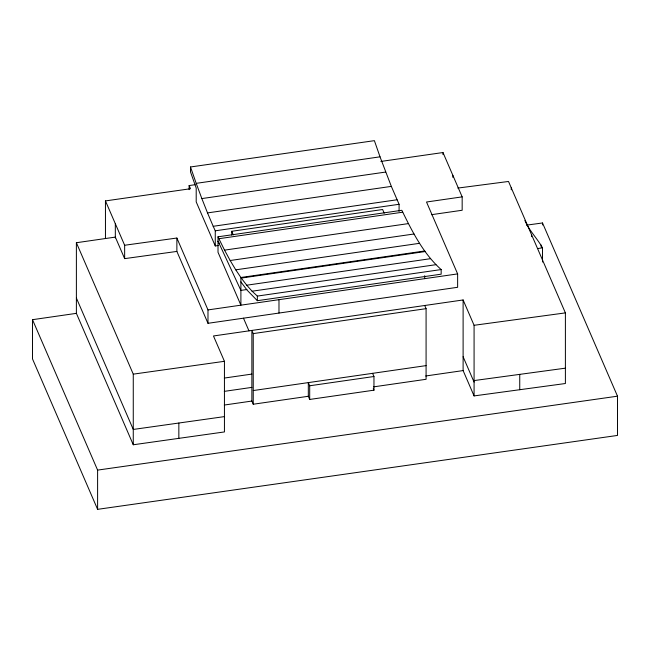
<?xml version="1.0" encoding="UTF-8"?>
<svg xmlns="http://www.w3.org/2000/svg" width="650" height="650" viewBox="0 0 650 650"><rect width="100%" height="100%" fill="white"/><g stroke="black" fill="none" stroke-linecap="round" stroke-linejoin="round"><path stroke-width="0.97" d="M380.023 156.829L374.392 140.66L190.499 166.977L196.202 183.349L380.023 156.829L391.341 186.388L399.084 204.287L399.084 211.356M196.202 183.349L201.849 198.575L385.669 172.055M201.849 198.575L207.521 212.908L391.341 186.388M457.819 188.077L508.511 181.464L565.394 312.886L565.394 383.516L474.077 395.915L474.077 325.293L463.109 299.959L213.468 335.969L224.437 361.303L224.437 431.933L133.266 444.771L76.383 313.349L76.383 242.726L115.326 237.104L124.646 258.635L176.873 251.42L207.984 323.302L457.632 287.292L457.632 273.902L426.514 202.012L462.166 196.869L462.166 210.259L431.47 214.687M207.521 212.908L213.2 226.297L397.028 199.778M213.2 226.297L215.264 230.807L399.084 204.287M231.725 235.072L231.725 231.286L382.631 209.511L384.199 213.135M424.718 250.973L240.898 277.493L240.898 305.167L218.01 252.281L218.01 236.803L401.83 210.283C412.23 231.554 423.223 253.565 441.163 269.563L441.163 274.178L257.343 300.698L247.122 290.168L240.898 281.889M218.01 236.803L218.879 238.713L402.707 212.193M190.499 166.977L190.499 171.909L196.202 188.061L196.202 201.898L215.264 245.952L218.172 245.529M218.879 238.713L224.543 250.128L408.363 223.608M224.543 250.128L230.173 260.512L413.993 233.992M230.173 260.512L235.755 269.831L419.583 243.311M235.755 269.831L241.28 278.07L425.1 251.55M241.28 278.07L246.732 285.204L430.552 258.684M526.435 225.16L542.523 222.966L617.5 396.183L617.5 435.427L97.606 509.34L32.5 358.922L32.5 319.686L76.383 313.349M246.927 289.526L240.898 290.396L218.01 241.077L219.18 243.596M537.526 248.576L542.514 247.853L542.514 262.039M246.732 285.204L252.086 291.208L435.906 264.688M252.086 291.208L257.343 296.083L441.163 269.563M195.13 184.697L189.134 185.559L190.499 188.727L105.454 200.915L124.646 245.253L176.873 238.03L207.984 309.92L457.632 273.902M372.588 373.336L373.961 376.504L373.961 390.179L309.692 399.449L308.319 396.281L253.24 404.227L251.867 401.058L251.867 330.436L253.24 333.596L426.083 308.661L426.083 379.291L373.579 386.864M224.299 378.064L251.867 374.091M224.299 391.365L251.867 387.384M253.24 390.553L426.083 365.617M308.319 396.281L308.319 382.606L309.692 385.775L373.961 376.504M224.299 405.039L251.867 401.058M425.701 375.984L463.109 370.581L474.077 395.915M380.859 161.444L442.983 152.539L462.166 196.869M32.5 319.686L97.606 470.104L617.5 396.183M76.383 242.726L133.266 374.148L224.437 361.303M224.437 416.609L133.266 429.447L76.383 298.025M474.077 325.293L565.394 312.886M474.077 380.575L565.394 368.168M542.514 247.853C537.282 238.387 529.116 230.636 524.899 220.488M463.109 356.761L474.077 382.094M424.718 305.492L426.083 308.661M373.279 388.594L373.961 390.179M231.725 231.286L233.285 234.91M243.482 318.183L248.966 330.85M542.523 222.966L542.523 224.973M541.166 245.05L541.166 247.073M531.538 234.666L531.538 236.641M519.74 374.368L519.74 389.716M511.257 187.801L511.257 189.808M463.109 299.959L463.109 370.581M452.847 175.338L452.847 177.361M442.983 152.539L442.983 154.57M424.718 275.697L424.718 278.647M309.692 385.775L309.692 399.449M278.98 299.674L278.98 313.064M257.343 296.083L257.343 300.698M253.24 333.596L253.24 404.227M215.264 230.807L215.264 245.952M207.984 309.92L207.984 323.302M189.134 185.559L189.134 189.621M178.847 423.028L178.847 438.352M176.873 238.03L176.873 251.42M133.266 374.148L133.266 444.771M124.646 245.253L124.646 258.635M115.326 223.714L115.326 237.924M105.454 200.915L105.454 238.461M97.606 470.104L97.606 509.34"/></g></svg>
